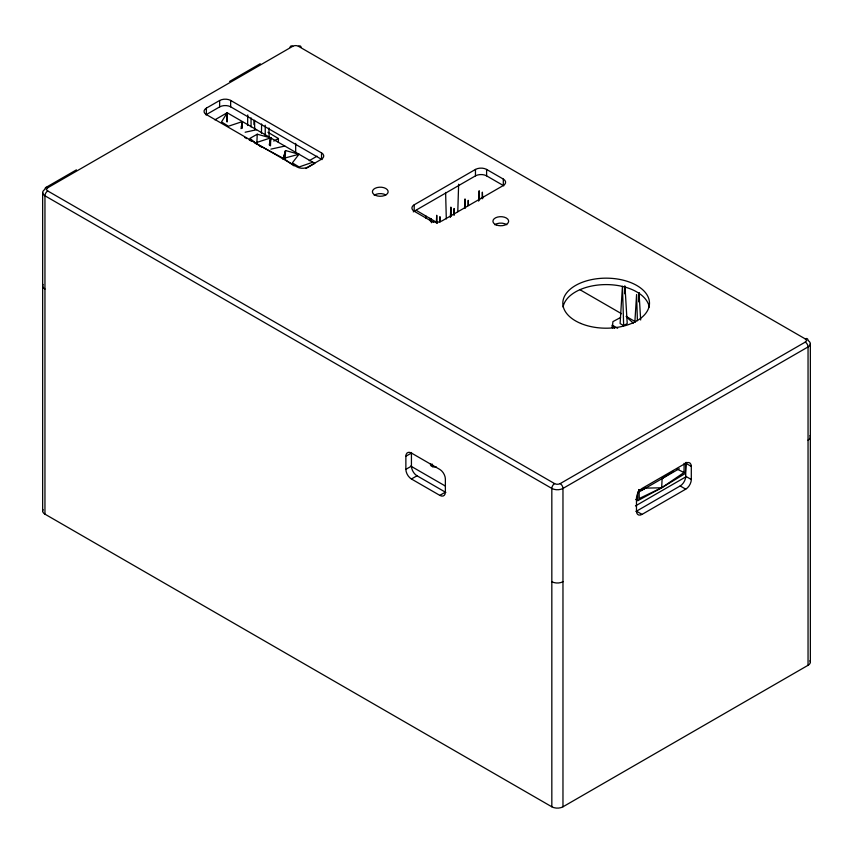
<?xml version="1.0" encoding="UTF-8"?>
<svg xmlns="http://www.w3.org/2000/svg" width="853" height="853" viewBox="0 0 853 853"><rect width="100%" height="100%" fill="white"/><g stroke="black" fill="none" stroke-linecap="round" stroke-linejoin="round"><path stroke-width="1.28" d="M42.65 192.575L42.65 510.947M810.35 662.088L810.35 343.716M227.079 122.032L227.154 112.756L314.821 163.371L305.918 168.51M278.366 142.43L278.409 138.517L267.917 132.247M635.741 499.431L637.82 500.658L661.608 487.82L684.01 472.53L684.159 463.286M247.583 125.519L247.765 114.931M261.455 133.217L261.615 123.962M226.951 121.467L227.154 112.756L214.903 119.825M242.231 128.121L242.412 121.563L228.412 126.233L221.524 121.915L227.154 112.756L227.154 120.561M270.486 145.767L270.71 137.898L257.243 134.22L249.918 138.378L257.169 144.413M457.784 211.725L458.637 184.227M624.567 293.72L624.833 285.776M638.716 301.887L639.014 292.622L640.667 319.992M439.721 221.929L439.935 216.662L440.201 221.823M453.807 215.073L454.084 208.495L454.414 214.945M468.009 205.594L468.233 200.327L468.5 205.488M482.105 198.738L482.371 192.149L482.713 198.61M256.828 143.539L257.243 134.22M285.19 158.541L285.542 150.554L299.008 154.233L292.355 162.88L299.104 166.975L312.816 162.209M436.32 223.028L436.715 215.255L437.056 223.145M450.341 217.451L450.864 207.087L451.269 216.289M464.554 207.993L465.013 198.92L465.407 208.121M478.64 201.116L479.162 190.752L479.557 199.954M667.472 474.641L662.131 478.437L661.661 487.788L639.27 498.504L639.036 489.601M634.835 322.413L636.594 294.488L637.404 320.675M686.153 462.305L685.311 473.447L661.661 487.788L645.358 488.129L638.545 491.051M241.857 128.003L242.412 121.563L241.015 128.643M270.038 145.628L270.71 137.898L254.898 143.048L283.484 158.413L294.061 165.866M269.953 143.069L270.71 137.898L269.313 144.978M241.847 125.444L242.412 121.563L241.41 126.713M612.326 327.733L612.923 321.624L620.6 317.476M269.452 144.338L270.71 137.898M282.929 159.202L285.542 150.554L283.484 158.413L299.008 154.233M662.131 478.437L673.188 471.4M45.774 187.553L76.407 169.875M229.585 81.44L260.218 63.751M45.006 188.801A3.934 2.271 60 0 1 47.747 187.756L292.824 46.254A3.934 2.271 0 0 1 298.39 46.254A3.934 2.271 -60 0 1 301.13 47.31M219.616 100.494L206.373 108.139L206.373 114.569L219.616 106.924A7.794 4.5 0 0 1 230.683 106.838L321.528 159.33L321.528 152.9L230.651 100.43A7.794 4.5 0 0 0 219.658 100.515L219.616 106.924M309.191 160.716L317.071 156.174M321.41 159.266L308.168 166.911A7.794 4.5 0 0 1 297.1 166.996L206.255 114.505M413.268 211.875A7.88 4.553 0 0 1 414.195 211.235L414.195 204.805L475.462 169.438A7.88 4.553 0 0 1 486.605 169.438L503.313 179.077A7.88 4.553 0 0 1 503.313 185.517A7.88 4.553 0 0 1 503.792 185.815M414.195 204.805A7.88 4.553 0 0 0 414.195 211.235L475.462 175.867A7.88 4.553 0 0 1 486.605 175.867L503.313 185.517L503.313 179.077M503.313 185.517L442.046 220.884A7.88 4.553 0 0 1 430.904 220.884L414.195 211.235M623.66 325.611L622.445 286.32L620.099 323.554L623.66 325.611L627.222 323.554L625.025 287.066M445.874 492.416A7.88 4.553 60 0 1 445.373 492.16L439.796 495.369L411.434 478.991A7.88 4.553 60 0 1 405.868 469.353L405.868 456.27L411.434 453.05A7.88 4.553 60 0 1 411.455 452.485M405.868 469.353L411.434 466.133L411.434 453.05L439.796 469.427A7.88 4.553 60 0 1 445.373 479.077L445.373 492.16A7.88 4.553 60 0 1 439.796 495.369M411.434 478.991L417 475.782L445.373 492.16M47.747 187.756A3.934 2.271 0 0 0 47.747 190.965L554.61 483.608A3.934 2.271 0 0 0 560.176 483.608L805.253 342.106A3.934 2.271 0 0 0 805.253 338.897L298.39 46.254M691.303 466.442L685.737 463.222L642.042 488.449A7.88 4.553 -60 0 0 636.477 498.099L636.477 511.182A7.88 4.553 -60 0 0 642.042 514.391L685.737 489.164A7.88 4.553 -60 0 0 691.303 479.514L691.303 466.442A7.88 4.553 -60 0 0 685.737 463.222A7.88 4.553 -60 0 0 685.716 462.657M679.255 468.713L640.976 490.816L638.801 489.526M635.442 505.946L686.079 476.71M635.975 511.437A7.88 4.553 -60 0 0 636.477 511.182L680.172 485.954A7.88 4.553 -60 0 0 685.737 476.305L685.737 463.222M43.023 509.561A7.88 4.553 0 0 0 44.953 514.156L551.827 806.799A7.88 4.553 0 0 0 562.969 806.799L808.047 665.297A7.88 4.553 0 0 0 809.977 660.702M638.513 491.936L645.358 488.129M273.749 141.076L278.409 138.517M245.152 132.236L256.561 129.731M270.913 149.136L284.859 146.066M677.165 469.129L684.01 472.53M244.619 137.408L246.901 138.655M249.183 139.913L251.475 141.172M580.083 289.785L621.528 313.723M626.134 316.378L635.346 321.698M612.39 327.701L612.294 325.153L617.657 328.256M685.737 476.305L691.303 479.514M680.172 485.954L685.737 489.164M636.477 511.182L642.042 514.391M410.688 466.037L445.234 485.975M416.36 210.414L437.6 222.942M259.44 145.788L261.711 147.153M626.443 316.985L633.384 323.18M612.294 325.153L614.427 328.298M425.732 215.788L426.084 218.357M432.418 464.149L432.652 466.698M429.923 218.272L430.136 220.799M445.618 192.447L446.3 218.944M268.983 127.961L269.143 137.194M254.557 120.284L254.716 129.528M637.671 491.914L637.82 500.658M431.362 218.773L431.383 222.74M265.23 125.231L265.251 135.584M251.049 117.853L251.07 126.916M808.047 665.297L808.047 346.936A7.88 4.553 0 0 0 808.047 340.507M562.969 806.799L562.969 488.428A3.934 2.271 60 0 0 560.176 483.608M551.827 806.799L551.827 488.428A3.934 2.271 -60 0 1 554.61 483.608M486.605 169.438L486.605 175.867M475.462 169.438L475.462 175.867M295.682 143.411L295.682 152.655M253.959 120.636L253.959 124.602M230.651 100.43L230.651 106.86M44.953 514.156L44.953 195.795A7.88 4.553 0 0 1 44.953 189.355M562.969 581.693A7.88 4.553 0 0 1 551.827 581.693M44.953 289.05A7.88 4.553 0 0 1 43.023 284.454M809.977 435.595A7.88 4.553 0 0 1 808.047 440.191M417 475.782A7.88 4.553 60 0 1 411.434 466.133M405.868 456.27A7.88 4.553 60 0 1 411.434 453.05M494.729 224.734A7.88 4.553 0 0 1 506.831 224.734M374.222 195.241A7.88 4.553 0 0 1 385.844 194.942M805.253 342.106A3.934 2.271 60 0 1 808.047 346.936L562.969 488.428A7.88 4.553 0 0 1 551.827 488.428L44.953 195.795A3.934 2.271 -60 0 1 47.747 190.965M563.065 307.027A43.322 25.014 0 0 1 606.152 284.593A43.322 25.014 0 0 1 649.25 307.027M206.223 114.526A7.794 4.5 0 0 1 206.415 108.16M321.56 152.868A7.794 4.5 0 0 1 321.368 159.234M205.925 114.888A7.794 4.5 0 0 1 206.415 114.601M321.56 159.308A7.794 4.5 0 0 1 322.029 159.607M290.084 47.31A3.934 2.271 60 0 1 292.824 46.254M805.253 338.897A3.934 2.271 -60 0 1 807.994 339.942M436.192 466.879A4.329 2.506 0 0 1 431.618 466.218A4.329 2.506 0 0 1 430.797 463.531M431.213 221.353A4.723 2.73 0 0 1 433.399 222.175M496.158 224.893A7.88 4.553 0 0 0 508.612 221.684A7.88 4.553 0 0 0 497.566 217.067A7.88 4.553 0 0 0 496.158 224.893M375.651 195.412A7.88 4.553 0 0 0 388.104 192.192A7.88 4.553 0 0 0 377.058 187.575A7.88 4.553 0 0 0 375.651 195.412M580.733 323.436A43.322 25.014 0 0 0 649.25 305.758A43.322 25.014 0 0 0 588.485 280.338A43.322 25.014 0 0 0 580.733 323.436"/></g></svg>
